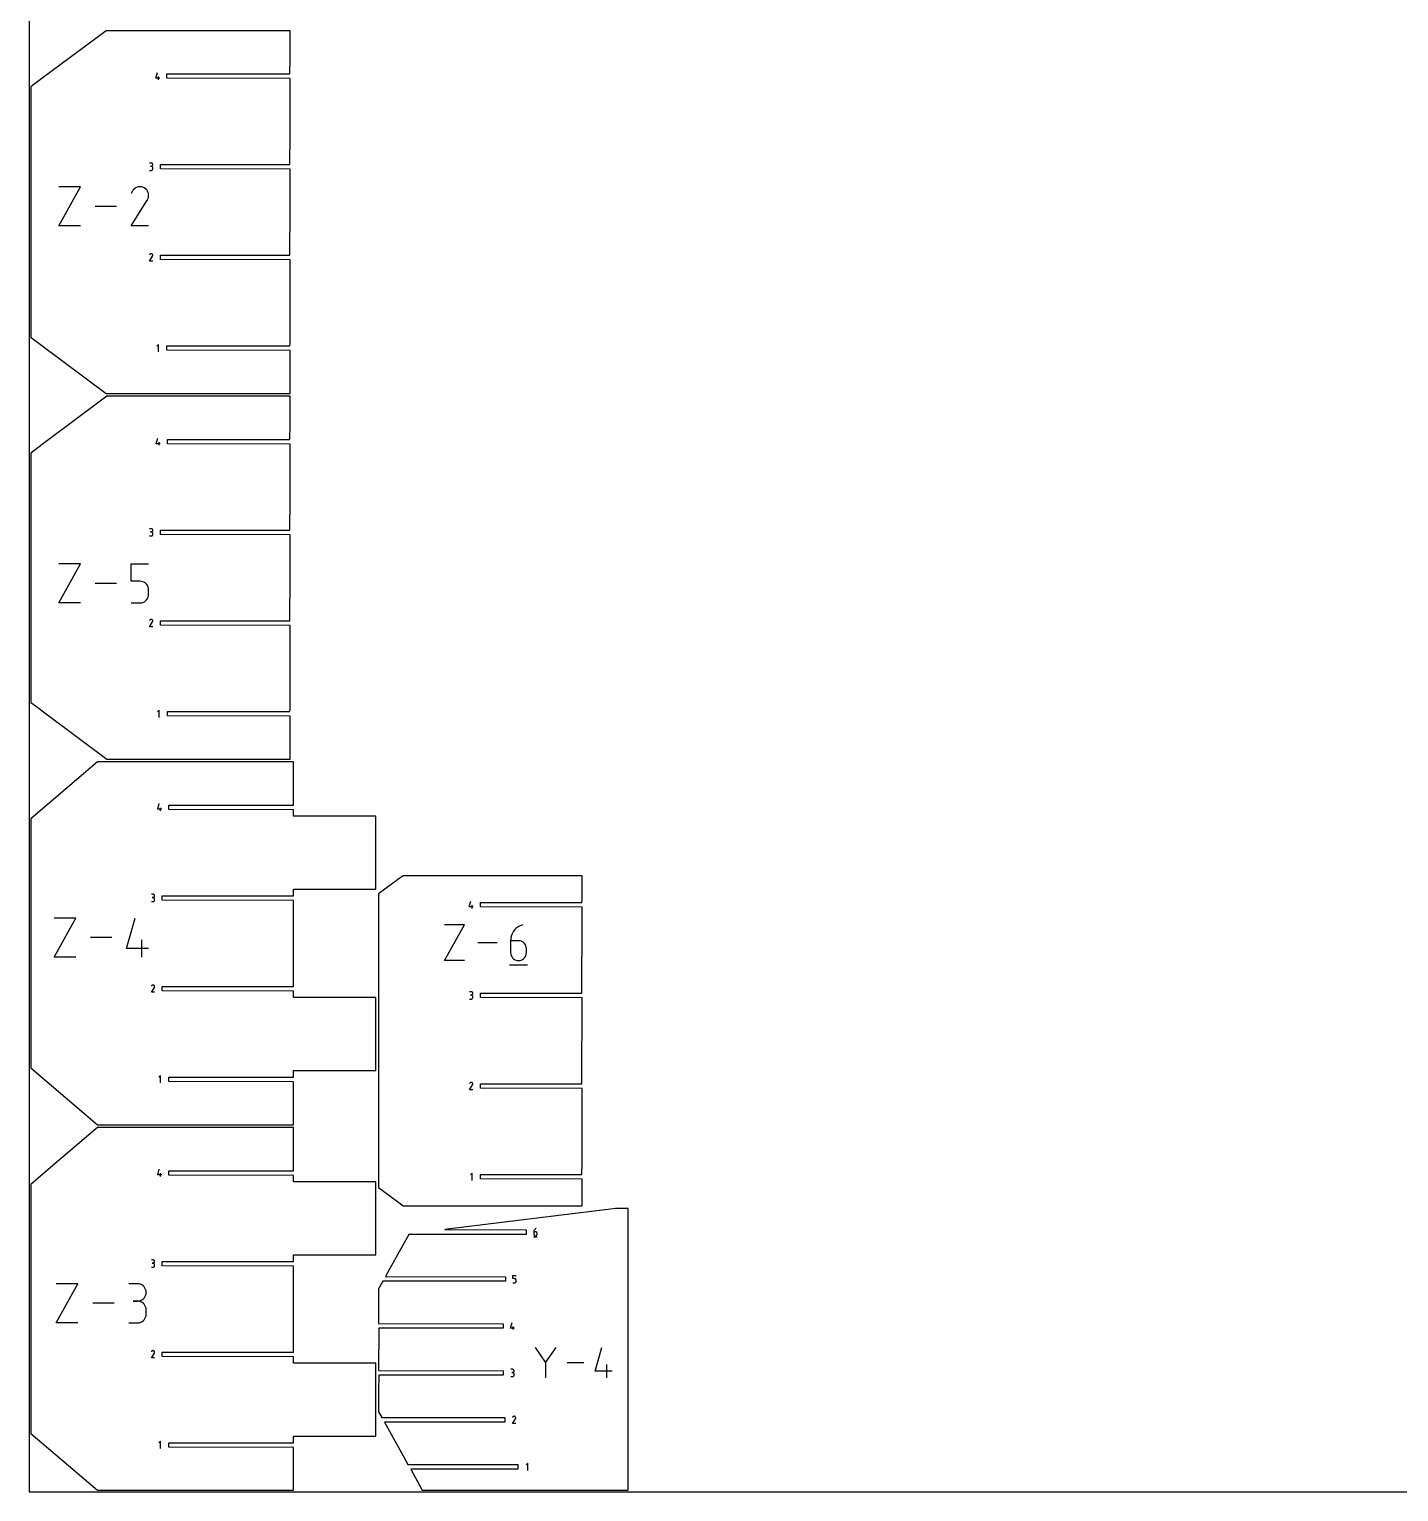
# Model space of a CAD drawing. Extents: x 0 to 3000, y 0 to 3000.
# Drawn here: x 0 to 1500, y 0 to 1601 of the extents above; entities that cross this region are included whole.
import ezdxf

# ---------------------------------------------------------------- set-up
doc = ezdxf.new("R2010")
doc.units = 0

msp = doc.modelspace()

# ---------------------------------------------------------------- linework, layer by layer
at = {"layer": 'annotation', "color": 1}
for p, q in [((138.559594, 1547.992587), (140.333581, 1554.214084)), ((143.001586, 1547.992587), (138.559594, 1547.992587)), ((141.670092, 1546.214084), (141.670092, 1549.767076)), ((133.605365, 1454.907927), (131.82887, 1454.907927)), ((131.82887, 1446.917459), (133.605365, 1446.917459)), ((133.605365, 1451.354935), (132.715863, 1451.354935)), ((132.715863, 1451.354935), (133.605365, 1451.354935)), ((133.924872, 1454.879248), (133.605365, 1454.907927)), ((133.605365, 1451.354935), (133.924872, 1451.383621)), ((133.924872, 1451.326257), (133.605365, 1451.354935)), ((133.605365, 1451.354935), (133.605365, 1451.354935)), ((133.605365, 1446.917459), (133.924872, 1446.946121)), ((133.605365, 1446.917459), (133.605365, 1446.917459)), ((134.225517, 1454.796602), (133.924872, 1454.879248)), ((133.924872, 1451.383621), (134.225517, 1451.466315)), ((134.225517, 1451.24361), (133.924872, 1451.326257)), ((133.924872, 1446.946121), (134.225517, 1447.028726)), ((134.5023, 1454.66507), (134.225517, 1454.796602)), ((134.225517, 1451.466315), (134.5023, 1451.597978)), ((134.5023, 1451.112079), (134.225517, 1451.24361)), ((134.225517, 1447.028726), (134.5023, 1447.160204)), ((134.75022, 1454.489736), (134.5023, 1454.66507)), ((134.5023, 1451.597978), (134.75022, 1451.773566)), ((134.75022, 1450.936745), (134.5023, 1451.112079)), ((134.5023, 1447.160204), (134.75022, 1447.335484)), ((134.964276, 1454.275683), (134.75022, 1454.489736)), ((134.75022, 1451.773566), (134.964276, 1451.988039)), ((134.964276, 1450.722692), (134.75022, 1450.936745)), ((134.75022, 1447.335484), (134.964276, 1447.549496)), ((135.139469, 1454.027994), (134.964276, 1454.275683)), ((134.964276, 1451.988039), (135.139469, 1452.236355)), ((135.139469, 1450.475003), (134.964276, 1450.722692)), ((134.964276, 1447.549496), (135.139469, 1447.797169)), ((135.270798, 1453.751752), (135.139469, 1454.027994)), ((135.139469, 1452.236355), (135.270798, 1452.513471)), ((135.270798, 1450.19876), (135.139469, 1450.475003)), ((135.139469, 1447.797169), (135.270798, 1448.073432)), ((135.353262, 1453.452039), (135.270798, 1453.751752)), ((135.270798, 1452.513471), (135.353262, 1452.814346)), ((135.353262, 1449.899048), (135.270798, 1450.19876)), ((135.270798, 1448.073432), (135.353262, 1448.373214)), ((135.381861, 1453.133939), (135.353262, 1453.452039)), ((135.353262, 1452.814346), (135.381861, 1453.133939)), ((135.381861, 1449.580948), (135.353262, 1449.899048)), ((135.353262, 1448.373214), (135.381861, 1448.691446)), ((135.381861, 1453.133939), (135.381861, 1453.133939)), ((135.381861, 1448.691446), (135.381861, 1449.580948)), ((135.381861, 1449.580948), (135.381861, 1449.580948)), ((32.277834, 1386.025175), (56.098315, 1428.925715)), ((56.098315, 1428.925715), (32.277834, 1428.925715)), ((114.004947, 1425.563135), (113.012163, 1424.155352)), ((115.196066, 1426.738307), (114.004947, 1425.563135)), ((116.549293, 1427.671458), (115.196066, 1426.738307)), ((118.028403, 1428.353175), (116.549293, 1427.671458)), ((119.597169, 1428.774049), (118.028403, 1428.353175)), ((121.219366, 1428.924669), (119.597169, 1428.774049)), ((122.858768, 1428.795624), (121.219366, 1428.924669)), ((124.47915, 1428.377503), (122.858768, 1428.795624)), ((126.044285, 1427.660896), (124.47915, 1428.377503)), ((127.44413, 1426.666871), (126.044285, 1427.660896)), ((126.044285, 1427.660896), (126.044285, 1427.660896)), ((128.614553, 1425.474047), (127.44413, 1426.666871)), ((129.545145, 1424.118982), (128.614553, 1425.474047)), ((111.73424, 1386.024826), (129.33998, 1414.367808)), ((113.012163, 1424.155352), (111.761144, 1421.755547)), ((129.33998, 1414.367808), (129.361027, 1414.393852)), ((129.33998, 1414.367808), (129.33998, 1414.367808)), ((129.361027, 1414.393852), (129.38121, 1414.420117)), ((129.38121, 1414.420117), (129.400663, 1414.446825)), ((129.400663, 1414.446825), (129.419518, 1414.474198)), ((129.419518, 1414.474198), (129.437907, 1414.502456)), ((129.437907, 1414.502456), (129.455965, 1414.531821)), ((129.455965, 1414.531821), (129.473823, 1414.562515)), ((129.473823, 1414.562515), (129.491615, 1414.594758)), ((129.491615, 1414.594758), (129.509473, 1414.628774)), ((129.509473, 1414.628774), (130.23641, 1416.189568)), ((129.509473, 1414.628774), (129.509473, 1414.628774)), ((130.225501, 1422.638234), (129.545145, 1424.118982)), ((130.645213, 1421.06836), (130.225501, 1422.638234)), ((130.23641, 1416.189568), (130.661074, 1417.80747)), ((130.793873, 1419.44592), (130.645213, 1421.06836)), ((130.661074, 1417.80747), (130.793873, 1419.44592)), ((95.647334, 1407.475445), (72.190053, 1407.475445)), ((56.098315, 1386.025175), (32.277834, 1386.025175)), ((130.787396, 1386.024826), (111.73424, 1386.024826)), ((131.82887, 1347.620267), (135.11195, 1352.905605)), ((135.381861, 1347.620267), (131.82887, 1347.620267)), ((132.067174, 1354.730765), (131.833887, 1354.283254)), ((132.252306, 1354.993285), (132.067174, 1354.730765)), ((132.474424, 1355.212429), (132.252306, 1354.993285)), ((132.726771, 1355.38644), (132.474424, 1355.212429)), ((133.002592, 1355.513566), (132.726771, 1355.38644)), ((133.295132, 1355.592049), (133.002592, 1355.513566)), ((133.597636, 1355.620137), (133.295132, 1355.592049)), ((133.903348, 1355.596073), (133.597636, 1355.620137)), ((134.205513, 1355.518102), (133.903348, 1355.596073)), ((134.497376, 1355.384471), (134.205513, 1355.518102)), ((134.758416, 1355.199107), (134.497376, 1355.384471)), ((134.497376, 1355.384471), (134.497376, 1355.384471)), ((134.976674, 1354.976672), (134.758416, 1355.199107)), ((135.150209, 1354.723982), (134.976674, 1354.976672)), ((135.11195, 1352.905605), (135.115875, 1352.910461)), ((135.11195, 1352.905605), (135.11195, 1352.905605)), ((135.115875, 1352.910461), (135.119639, 1352.915359)), ((135.119639, 1352.915359), (135.123266, 1352.92034)), ((135.123266, 1352.92034), (135.126782, 1352.925444)), ((135.126782, 1352.925444), (135.130211, 1352.930713)), ((135.130211, 1352.930713), (135.133579, 1352.936189)), ((135.133579, 1352.936189), (135.136909, 1352.941913)), ((135.136909, 1352.941913), (135.140227, 1352.947926)), ((135.140227, 1352.947926), (135.143557, 1352.954269)), ((135.143557, 1352.954269), (135.279115, 1353.245323)), ((135.143557, 1352.954269), (135.143557, 1352.954269)), ((135.27708, 1354.447856), (135.150209, 1354.723982)), ((135.355347, 1354.155109), (135.27708, 1354.447856)), ((135.279115, 1353.245323), (135.358305, 1353.547025)), ((135.383069, 1353.85256), (135.355347, 1354.155109)), ((135.358305, 1353.547025), (135.383069, 1353.85256)), ((141.670092, 1256.323455), (139.89159, 1254.544451)), ((141.670092, 1248.323455), (141.670092, 1256.323455)), ((139.078768, 1147.630081), (140.852755, 1153.851578)), ((143.52076, 1147.630081), (139.078768, 1147.630081)), ((142.189266, 1145.851578), (142.189266, 1149.40457)), ((133.605384, 1054.545421), (131.828888, 1054.545421)), ((131.828888, 1046.554953), (133.605384, 1046.554953)), ((133.605384, 1050.99243), (132.715882, 1050.99243)), ((132.715882, 1050.99243), (133.605384, 1050.99243)), ((133.924891, 1054.516742), (133.605384, 1054.545421)), ((133.605384, 1050.99243), (133.924891, 1051.021115)), ((133.924891, 1050.963751), (133.605384, 1050.99243)), ((133.605384, 1050.99243), (133.605384, 1050.99243)), ((133.605384, 1046.554953), (133.924891, 1046.583615)), ((133.605384, 1046.554953), (133.605384, 1046.554953)), ((134.225536, 1054.434096), (133.924891, 1054.516742)), ((133.924891, 1051.021115), (134.225536, 1051.10381)), ((134.225536, 1050.881105), (133.924891, 1050.963751)), ((133.924891, 1046.583615), (134.225536, 1046.66622)), ((134.502318, 1054.302564), (134.225536, 1054.434096)), ((134.225536, 1051.10381), (134.502318, 1051.235472)), ((134.502318, 1050.749573), (134.225536, 1050.881105)), ((134.225536, 1046.66622), (134.502318, 1046.797698)), ((134.750238, 1054.12723), (134.502318, 1054.302564)), ((134.502318, 1051.235472), (134.750238, 1051.411061)), ((134.750238, 1050.574239), (134.502318, 1050.749573)), ((134.502318, 1046.797698), (134.750238, 1046.972978)), ((134.964295, 1053.913177), (134.750238, 1054.12723)), ((134.750238, 1051.411061), (134.964295, 1051.625533)), ((134.964295, 1050.360186), (134.750238, 1050.574239)), ((134.750238, 1046.972978), (134.964295, 1047.18699)), ((135.139487, 1053.665488), (134.964295, 1053.913177)), ((134.964295, 1051.625533), (135.139487, 1051.873849)), ((135.139487, 1050.112497), (134.964295, 1050.360186)), ((134.964295, 1047.18699), (135.139487, 1047.434663)), ((135.270816, 1053.389246), (135.139487, 1053.665488)), ((135.139487, 1051.873849), (135.270816, 1052.150965)), ((135.270816, 1049.836254), (135.139487, 1050.112497)), ((135.139487, 1047.434663), (135.270816, 1047.710926)), ((135.35328, 1053.089533), (135.270816, 1053.389246)), ((135.270816, 1052.150965), (135.35328, 1052.451841)), ((135.35328, 1049.536542), (135.270816, 1049.836254)), ((135.270816, 1047.710926), (135.35328, 1048.010708)), ((135.38188, 1052.771434), (135.35328, 1053.089533)), ((135.35328, 1052.451841), (135.38188, 1052.771434)), ((135.38188, 1049.218442), (135.35328, 1049.536542)), ((135.35328, 1048.010708), (135.38188, 1048.32894)), ((135.38188, 1052.771434), (135.38188, 1052.771434)), ((135.38188, 1048.32894), (135.38188, 1049.218442)), ((135.38188, 1049.218442), (135.38188, 1049.218442)), ((32.281091, 973.249319), (56.101572, 1016.149859)), ((56.101572, 1016.149859), (32.281091, 1016.149859)), ((111.734258, 997.045586), (111.734258, 1016.149859)), ((111.734258, 1016.149859), (130.787414, 1016.149859)), ((95.650591, 994.699589), (72.19331, 994.699589)), ((121.260836, 997.045586), (111.734258, 997.045586)), ((122.97138, 996.892682), (121.260836, 997.045586)), ((124.582103, 996.451698), (122.97138, 996.892682)), ((126.065926, 995.749229), (124.582103, 996.451698)), ((127.395766, 994.811868), (126.065926, 995.749229)), ((128.544544, 993.666209), (127.395766, 994.811868)), ((129.485179, 992.338844), (128.544544, 993.666209)), ((128.543658, 976.642812), (129.484581, 977.973996)), ((129.484581, 977.973996), (130.190279, 979.459693)), ((130.190589, 990.856369), (129.485179, 992.338844)), ((130.190279, 979.459693), (130.633606, 981.072911)), ((130.633695, 989.245376), (130.190589, 990.856369)), ((130.633606, 981.072911), (130.787414, 982.786658)), ((130.787414, 987.53246), (130.633695, 989.245376)), ((130.787414, 982.786658), (130.787414, 987.53246)), ((130.787414, 987.53246), (130.787414, 987.53246)), ((56.101572, 973.249319), (32.281091, 973.249319)), ((111.734258, 973.249319), (121.260836, 973.249319)), ((121.260836, 973.249319), (122.970671, 973.403053)), ((121.260836, 973.249319), (121.260836, 973.249319)), ((122.970671, 973.403053), (124.581018, 973.846262)), ((124.581018, 973.846262), (126.06473, 974.551953)), ((126.06473, 974.551953), (127.394659, 975.493134)), ((127.394659, 975.493134), (128.543658, 976.642812)), ((131.828888, 947.257761), (135.111969, 952.543099)), ((135.38188, 947.257761), (131.828888, 947.257761)), ((132.067192, 954.368259), (131.833905, 953.920748)), ((132.252325, 954.630779), (132.067192, 954.368259)), ((132.474442, 954.849923), (132.252325, 954.630779)), ((132.726789, 955.023935), (132.474442, 954.849923)), ((133.00261, 955.15106), (132.726789, 955.023935)), ((133.29515, 955.229544), (133.00261, 955.15106)), ((133.597654, 955.257631), (133.29515, 955.229544)), ((133.903366, 955.233567), (133.597654, 955.257631)), ((134.205531, 955.155596), (133.903366, 955.233567)), ((134.497394, 955.021965), (134.205531, 955.155596)), ((134.758435, 954.836601), (134.497394, 955.021965)), ((134.497394, 955.021965), (134.497394, 955.021965)), ((134.976692, 954.614166), (134.758435, 954.836601)), ((135.150227, 954.361477), (134.976692, 954.614166)), ((135.111969, 952.543099), (135.115893, 952.547955)), ((135.111969, 952.543099), (135.111969, 952.543099)), ((135.115893, 952.547955), (135.119657, 952.552853)), ((135.119657, 952.552853), (135.123285, 952.557834)), ((135.123285, 952.557834), (135.126801, 952.562938)), ((135.126801, 952.562938), (135.13023, 952.568208)), ((135.13023, 952.568208), (135.133597, 952.573684)), ((135.133597, 952.573684), (135.136927, 952.579407)), ((135.136927, 952.579407), (135.140245, 952.58542)), ((135.140245, 952.58542), (135.143575, 952.591763)), ((135.143575, 952.591763), (135.279133, 952.882817)), ((135.143575, 952.591763), (135.143575, 952.591763)), ((135.277099, 954.08535), (135.150227, 954.361477)), ((135.355366, 953.792603), (135.277099, 954.08535)), ((135.279133, 952.882817), (135.358323, 953.18452)), ((135.383087, 953.490054), (135.355366, 953.792603)), ((135.358323, 953.18452), (135.383087, 953.490054)), ((142.189214, 855.96095), (140.410711, 854.181945)), ((142.189214, 847.96095), (142.189214, 855.96095)), ((140.707026, 747.267575), (142.481013, 753.489073)), ((145.149018, 747.267575), (140.707026, 747.267575)), ((143.817524, 745.489073), (143.817524, 749.042064)), ((135.552361, 654.182915), (133.775865, 654.182915)), ((133.775865, 646.192447), (135.552361, 646.192447)), ((135.552361, 650.629924), (134.662859, 650.629924)), ((134.662859, 650.629924), (135.552361, 650.629924)), ((135.871868, 654.154237), (135.552361, 654.182915)), ((135.552361, 650.629924), (135.871868, 650.658609)), ((135.871868, 650.601246), (135.552361, 650.629924)), ((135.552361, 650.629924), (135.552361, 650.629924)), ((135.552361, 646.192447), (135.871868, 646.221109)), ((135.552361, 646.192447), (135.552361, 646.192447)), ((136.172513, 654.07159), (135.871868, 654.154237)), ((135.871868, 650.658609), (136.172513, 650.741304)), ((136.172513, 650.518599), (135.871868, 650.601246)), ((135.871868, 646.221109), (136.172513, 646.303715)), ((136.449296, 653.940059), (136.172513, 654.07159)), ((136.172513, 650.741304), (136.449296, 650.872966)), ((136.449296, 650.387067), (136.172513, 650.518599)), ((136.172513, 646.303715), (136.449296, 646.435193)), ((136.697215, 653.764725), (136.449296, 653.940059)), ((136.449296, 650.872966), (136.697215, 651.048555)), ((136.697215, 650.211733), (136.449296, 650.387067)), ((136.449296, 646.435193), (136.697215, 646.610473)), ((136.911272, 653.550672), (136.697215, 653.764725)), ((136.697215, 651.048555), (136.911272, 651.263028)), ((136.911272, 649.99768), (136.697215, 650.211733)), ((136.697215, 646.610473), (136.911272, 646.824485)), ((137.086465, 653.302983), (136.911272, 653.550672)), ((136.911272, 651.263028), (137.086465, 651.511343)), ((137.086465, 649.749991), (136.911272, 649.99768)), ((136.911272, 646.824485), (137.086465, 647.072157)), ((137.217793, 653.02674), (137.086465, 653.302983)), ((137.086465, 651.511343), (137.217793, 651.78846)), ((137.217793, 649.473749), (137.086465, 649.749991)), ((137.086465, 647.072157), (137.217793, 647.34842)), ((137.300258, 652.727028), (137.217793, 653.02674)), ((137.217793, 651.78846), (137.300258, 652.089335)), ((137.300258, 649.174036), (137.217793, 649.473749)), ((137.217793, 647.34842), (137.300258, 647.648203)), ((137.328857, 652.408928), (137.300258, 652.727028)), ((137.300258, 652.089335), (137.328857, 652.408928)), ((137.328857, 648.855937), (137.300258, 649.174036)), ((137.300258, 647.648203), (137.328857, 647.966435)), ((137.328857, 652.408928), (137.328857, 652.408928)), ((137.328857, 647.966435), (137.328857, 648.855937)), ((137.328857, 648.855937), (137.328857, 648.855937)), ((481.889729, 640.611006), (483.663716, 646.832503)), ((486.33172, 640.611006), (481.889729, 640.611006)), ((485.000227, 638.832503), (485.000227, 642.385495)), ((27.190991, 585.300164), (51.011471, 628.200704)), ((51.011471, 628.200704), (27.190991, 628.200704)), ((106.644158, 594.837503), (116.157284, 628.200704)), ((454.93453, 581.680836), (476.611167, 620.720326)), ((476.611167, 620.720326), (454.93453, 620.720326)), ((528.894362, 610.909992), (527.989152, 608.509527)), ((530.121107, 613.144159), (528.894362, 610.909992)), ((531.645993, 615.180594), (530.121107, 613.144159)), ((533.445624, 616.987862), (531.645993, 615.180594)), ((535.496606, 618.534529), (533.445624, 616.987862)), ((537.775547, 619.789162), (535.496606, 618.534529)), ((540.25905, 620.720326), (537.775547, 619.789162)), ((540.25905, 620.720326), (540.25905, 620.720326)), ((90.560491, 606.750434), (67.103209, 606.750434)), ((130.464639, 594.837503), (106.644158, 594.837503)), ((123.324413, 585.300164), (123.324413, 604.35332)), ((512.600774, 601.200581), (491.254648, 601.200581)), ((527.428869, 605.974198), (527.23691, 603.335438)), ((527.23691, 603.335438), (527.23691, 590.359814)), ((535.906096, 603.335438), (527.23691, 603.335438)), ((527.989152, 608.509527), (527.428869, 605.974198)), ((537.465269, 603.196295), (535.906096, 603.335438)), ((538.932398, 602.795), (537.465269, 603.196295)), ((540.283079, 602.155753), (538.932398, 602.795)), ((541.492912, 601.302755), (540.283079, 602.155753)), ((542.537493, 600.260205), (541.492912, 601.302755)), ((543.392423, 599.052303), (542.537493, 600.260205)), ((544.033299, 597.703251), (543.392423, 599.052303)), ((544.435719, 596.237248), (544.033299, 597.703251)), ((544.575281, 594.678494), (544.435719, 596.237248)), ((544.575281, 590.359814), (544.575281, 594.678494)), ((544.575281, 594.678494), (544.575281, 594.678494)), ((51.011471, 585.300164), (27.190991, 585.300164)), ((476.611167, 581.680836), (454.93453, 581.680836)), ((526.15112, 576.800899), (545.670865, 576.800899)), ((527.23691, 590.359814), (527.23691, 590.359814)), ((527.23691, 590.359814), (527.376876, 588.800305)), ((527.376876, 588.800305), (527.780303, 587.332276)), ((527.780303, 587.332276), (528.422488, 585.980292)), ((528.422488, 585.980292), (529.278728, 584.768915)), ((529.278728, 584.768915), (530.324317, 583.722707)), ((530.324317, 583.722707), (531.534553, 582.866233)), ((531.534553, 582.866233), (532.88473, 582.224054)), ((532.88473, 582.224054), (534.350146, 581.820734)), ((534.350146, 581.820734), (535.906096, 581.680836)), ((535.906096, 581.680836), (537.465269, 581.820734)), ((535.906096, 581.680836), (535.906096, 581.680836)), ((537.465269, 581.820734), (538.932398, 582.224054)), ((538.932398, 582.224054), (540.283079, 582.866233)), ((540.283079, 582.866233), (541.492912, 583.722707)), ((541.492912, 583.722707), (542.537493, 584.768915)), ((542.537493, 584.768915), (543.392423, 585.980292)), ((543.392423, 585.980292), (544.033299, 587.332276)), ((544.033299, 587.332276), (544.435719, 588.800305)), ((544.435719, 588.800305), (544.575281, 590.359814)), ((133.775866, 546.895255), (137.058946, 552.180593)), ((137.328857, 546.895255), (133.775866, 546.895255)), ((134.01417, 554.005753), (133.780882, 553.558243)), ((134.199302, 554.268274), (134.01417, 554.005753)), ((134.421419, 554.487417), (134.199302, 554.268274)), ((134.673766, 554.661429), (134.421419, 554.487417)), ((134.949587, 554.788554), (134.673766, 554.661429)), ((135.242128, 554.867038), (134.949587, 554.788554)), ((135.544631, 554.895125), (135.242128, 554.867038)), ((135.850344, 554.871061), (135.544631, 554.895125)), ((136.152509, 554.793091), (135.850344, 554.871061)), ((136.444372, 554.659459), (136.152509, 554.793091)), ((136.705412, 554.474096), (136.444372, 554.659459)), ((136.444372, 554.659459), (136.444372, 554.659459)), ((136.92367, 554.251661), (136.705412, 554.474096)), ((137.097205, 553.998971), (136.92367, 554.251661)), ((137.058946, 552.180593), (137.062871, 552.18545)), ((137.058946, 552.180593), (137.058946, 552.180593)), ((137.062871, 552.18545), (137.066634, 552.190348)), ((137.066634, 552.190348), (137.070262, 552.195328)), ((137.070262, 552.195328), (137.073778, 552.200433)), ((137.073778, 552.200433), (137.077207, 552.205702)), ((137.077207, 552.205702), (137.080574, 552.211178)), ((137.080574, 552.211178), (137.083905, 552.216902)), ((137.083905, 552.216902), (137.087222, 552.222914)), ((137.087222, 552.222914), (137.090553, 552.229258)), ((137.090553, 552.229258), (137.22611, 552.520311)), ((137.090553, 552.229258), (137.090553, 552.229258)), ((137.224076, 553.722844), (137.097205, 553.998971)), ((137.302343, 553.430098), (137.224076, 553.722844)), ((137.22611, 552.520311), (137.305301, 552.822014)), ((137.330065, 553.127549), (137.302343, 553.430098)), ((137.305301, 552.822014), (137.330065, 553.127549)), ((484.110724, 547.526346), (482.334229, 547.526346)), ((484.430231, 547.497667), (484.110724, 547.526346)), ((484.730876, 547.415021), (484.430231, 547.497667)), ((485.007659, 547.283489), (484.730876, 547.415021)), ((485.255579, 547.108155), (485.007659, 547.283489)), ((485.469635, 546.894102), (485.255579, 547.108155)), ((485.255579, 544.391985), (485.469635, 544.606458)), ((485.644828, 546.646413), (485.469635, 546.894102)), ((485.469635, 544.606458), (485.644828, 544.854774)), ((485.776157, 546.370171), (485.644828, 546.646413)), ((485.644828, 544.854774), (485.776157, 545.13189)), ((485.858621, 546.070458), (485.776157, 546.370171)), ((485.776157, 545.13189), (485.858621, 545.432765)), ((485.88722, 545.752358), (485.858621, 546.070458)), ((485.858621, 545.432765), (485.88722, 545.752358)), ((485.88722, 545.752358), (485.88722, 545.752358)), ((482.334229, 539.535878), (484.110724, 539.535878)), ((484.110724, 543.973354), (483.221222, 543.973354)), ((483.221222, 543.973354), (484.110724, 543.973354)), ((484.110724, 543.973354), (484.430231, 544.00204)), ((484.430231, 543.944676), (484.110724, 543.973354)), ((484.110724, 543.973354), (484.110724, 543.973354)), ((484.110724, 539.535878), (484.430231, 539.56454)), ((484.110724, 539.535878), (484.110724, 539.535878)), ((484.430231, 544.00204), (484.730876, 544.084734)), ((484.730876, 543.862029), (484.430231, 543.944676)), ((484.430231, 539.56454), (484.730876, 539.647145)), ((484.730876, 544.084734), (485.007659, 544.216397)), ((485.007659, 543.730498), (484.730876, 543.862029)), ((484.730876, 539.647145), (485.007659, 539.778623)), ((485.007659, 544.216397), (485.255579, 544.391985)), ((485.255579, 543.555164), (485.007659, 543.730498)), ((485.007659, 539.778623), (485.255579, 539.953903)), ((485.469635, 543.341111), (485.255579, 543.555164)), ((485.255579, 539.953903), (485.469635, 540.167915)), ((485.644828, 543.093422), (485.469635, 543.341111)), ((485.469635, 540.167915), (485.644828, 540.415588)), ((485.776157, 542.817179), (485.644828, 543.093422)), ((485.644828, 540.415588), (485.776157, 540.691851)), ((485.858621, 542.517467), (485.776157, 542.817179)), ((485.776157, 540.691851), (485.858621, 540.991633)), ((485.88722, 542.199367), (485.858621, 542.517467)), ((485.858621, 540.991633), (485.88722, 541.309865)), ((485.88722, 541.309865), (485.88722, 542.199367)), ((485.88722, 542.199367), (485.88722, 542.199367)), ((143.817569, 455.598444), (142.039067, 453.81944)), ((143.817569, 447.598444), (143.817569, 455.598444)), ((482.334229, 440.238686), (485.617309, 445.524024)), ((485.88722, 440.238686), (482.334229, 440.238686)), ((482.572533, 447.349184), (482.339246, 446.901673)), ((482.757665, 447.611704), (482.572533, 447.349184)), ((482.979783, 447.830848), (482.757665, 447.611704)), ((483.23213, 448.004859), (482.979783, 447.830848)), ((483.507951, 448.131985), (483.23213, 448.004859)), ((483.800491, 448.210468), (483.507951, 448.131985)), ((484.102995, 448.238556), (483.800491, 448.210468)), ((484.408707, 448.214492), (484.102995, 448.238556)), ((484.710872, 448.136521), (484.408707, 448.214492)), ((485.002735, 448.00289), (484.710872, 448.136521)), ((485.263775, 447.817526), (485.002735, 448.00289)), ((485.002735, 448.00289), (485.002735, 448.00289)), ((485.482033, 447.595091), (485.263775, 447.817526)), ((485.655568, 447.342401), (485.482033, 447.595091)), ((485.617309, 445.524024), (485.621234, 445.52888)), ((485.617309, 445.524024), (485.617309, 445.524024)), ((485.621234, 445.52888), (485.624998, 445.533778)), ((485.624998, 445.533778), (485.628625, 445.538759)), ((485.628625, 445.538759), (485.632141, 445.543863)), ((485.632141, 445.543863), (485.63557, 445.549132)), ((485.63557, 445.549132), (485.638938, 445.554608)), ((485.638938, 445.554608), (485.642268, 445.560332)), ((485.642268, 445.560332), (485.645586, 445.566345)), ((485.645586, 445.566345), (485.648916, 445.572688)), ((485.648916, 445.572688), (485.784473, 445.863742)), ((485.648916, 445.572688), (485.648916, 445.572688)), ((485.782439, 447.066275), (485.655568, 447.342401)), ((485.860706, 446.773528), (485.782439, 447.066275)), ((485.784473, 445.863742), (485.863664, 446.165444)), ((485.888428, 446.470979), (485.860706, 446.773528)), ((485.863664, 446.165444), (485.888428, 446.470979)), ((140.707026, 346.90507), (142.481013, 353.126567)), ((145.149018, 346.90507), (140.707026, 346.90507)), ((143.817524, 345.126567), (143.817524, 348.679559)), ((485.000226, 348.941874), (483.221724, 347.16287)), ((485.000226, 340.941874), (485.000226, 348.941874)), ((555.348101, 288.291495), (554.839179, 288.100681)), ((555.348101, 288.291495), (555.348101, 288.291495)), ((552.457093, 279.291495), (556.457093, 279.291495)), ((552.718931, 285.269708), (552.679594, 284.728972)), ((552.679594, 284.728972), (552.679594, 282.069998)), ((554.45609, 284.728972), (552.679594, 284.728972)), ((552.679594, 282.069998), (552.679594, 282.069998)), ((552.679594, 282.069998), (552.708276, 281.750422)), ((552.708276, 281.750422), (552.790947, 281.449593)), ((552.833744, 285.78925), (552.718931, 285.269708)), ((552.790947, 281.449593), (552.922544, 281.172543)), ((553.019241, 286.281155), (552.833744, 285.78925)), ((552.922544, 281.172543), (553.098005, 280.924307)), ((553.270626, 286.738982), (553.019241, 286.281155)), ((553.098005, 280.924307), (553.312268, 280.709917)), ((553.583107, 287.15629), (553.270626, 286.738982)), ((553.312268, 280.709917), (553.56027, 280.534408)), ((553.56027, 280.534408), (553.83695, 280.402812)), ((553.951888, 287.526636), (553.583107, 287.15629)), ((553.83695, 280.402812), (554.137244, 280.320164)), ((554.372177, 287.84358), (553.951888, 287.526636)), ((554.137244, 280.320164), (554.45609, 280.291495)), ((554.839179, 288.100681), (554.372177, 287.84358)), ((554.775597, 284.700459), (554.45609, 284.728972)), ((554.45609, 280.291495), (554.775597, 280.320164)), ((554.45609, 280.291495), (554.45609, 280.291495)), ((555.076242, 284.618225), (554.775597, 284.700459)), ((554.775597, 280.320164), (555.076242, 280.402812)), ((555.353025, 284.48723), (555.076242, 284.618225)), ((555.076242, 280.402812), (555.353025, 280.534408)), ((555.600944, 284.312433), (555.353025, 284.48723)), ((555.353025, 280.534408), (555.600944, 280.709917)), ((555.815001, 284.098793), (555.600944, 284.312433)), ((555.600944, 280.709917), (555.815001, 280.924307)), ((555.990194, 283.851269), (555.815001, 284.098793)), ((555.815001, 280.924307), (555.990194, 281.172543)), ((556.121522, 283.57482), (555.990194, 283.851269)), ((555.990194, 281.172543), (556.121522, 281.449593)), ((556.203986, 283.274406), (556.121522, 283.57482)), ((556.121522, 281.449593), (556.203986, 281.750422)), ((556.232586, 282.954985), (556.203986, 283.274406)), ((556.203986, 281.750422), (556.232586, 282.069998)), ((556.232586, 282.069998), (556.232586, 282.954985)), ((556.232586, 282.954985), (556.232586, 282.954985)), ((135.552361, 253.82041), (133.775866, 253.82041)), ((133.775866, 245.829942), (135.552361, 245.829942)), ((135.552361, 250.267418), (134.662859, 250.267418)), ((134.662859, 250.267418), (135.552361, 250.267418)), ((135.871868, 253.791731), (135.552361, 253.82041)), ((135.552361, 250.267418), (135.871868, 250.296104)), ((135.871868, 250.23874), (135.552361, 250.267418)), ((135.552361, 250.267418), (135.552361, 250.267418)), ((135.552361, 245.829942), (135.871868, 245.858604)), ((135.552361, 245.829942), (135.552361, 245.829942)), ((136.172513, 253.709085), (135.871868, 253.791731)), ((135.871868, 250.296104), (136.172513, 250.378798)), ((136.172513, 250.156093), (135.871868, 250.23874)), ((135.871868, 245.858604), (136.172513, 245.941209)), ((136.449296, 253.577553), (136.172513, 253.709085)), ((136.172513, 250.378798), (136.449296, 250.510461)), ((136.449296, 250.024562), (136.172513, 250.156093)), ((136.172513, 245.941209), (136.449296, 246.072687)), ((136.697215, 253.402219), (136.449296, 253.577553)), ((136.449296, 250.510461), (136.697215, 250.686049)), ((136.697215, 249.849228), (136.449296, 250.024562)), ((136.449296, 246.072687), (136.697215, 246.247967)), ((136.911272, 253.188166), (136.697215, 253.402219)), ((136.697215, 250.686049), (136.911272, 250.900522)), ((136.911272, 249.635175), (136.697215, 249.849228)), ((136.697215, 246.247967), (136.911272, 246.461979)), ((137.086465, 252.940477), (136.911272, 253.188166)), ((136.911272, 250.900522), (137.086465, 251.148838)), ((137.086465, 249.387486), (136.911272, 249.635175)), ((136.911272, 246.461979), (137.086465, 246.709652)), ((137.217793, 252.664235), (137.086465, 252.940477)), ((137.086465, 251.148838), (137.217793, 251.425954)), ((137.217793, 249.111243), (137.086465, 249.387486)), ((137.086465, 246.709652), (137.217793, 246.985915)), ((137.300258, 252.364522), (137.217793, 252.664235)), ((137.217793, 251.425954), (137.300258, 251.726829)), ((137.300258, 248.811531), (137.217793, 249.111243)), ((137.217793, 246.985915), (137.300258, 247.285697)), ((137.328857, 252.046422), (137.300258, 252.364522)), ((137.300258, 251.726829), (137.328857, 252.046422)), ((137.328857, 248.493431), (137.300258, 248.811531)), ((137.300258, 247.285697), (137.328857, 247.603929)), ((137.328857, 252.046422), (137.328857, 252.046422)), ((137.328857, 247.603929), (137.328857, 248.493431)), ((137.328857, 248.493431), (137.328857, 248.493431)), ((29.574653, 184.937658), (53.395134, 227.838198)), ((53.395134, 227.838198), (29.574653, 227.838198)), ((118.554398, 227.788427), (109.02782, 227.788427)), ((120.267776, 227.634637), (118.554398, 227.788427)), ((121.880005, 227.191439), (120.267776, 227.634637)), ((123.36427, 226.486091), (121.880005, 227.191439)), ((124.693757, 225.545852), (123.36427, 226.486091)), ((125.841649, 224.397978), (124.693757, 225.545852)), ((126.781132, 223.069728), (125.841649, 224.397978)), ((529.772611, 233.328246), (529.772611, 236.890769)), ((529.772611, 236.890769), (533.325602, 236.890769)), ((531.549106, 233.328246), (529.772611, 233.328246)), ((529.772611, 228.890769), (531.549106, 228.890769)), ((531.868085, 233.299732), (531.549106, 233.328246)), ((531.549106, 228.890769), (531.867953, 228.919437)), ((531.549106, 228.890769), (531.549106, 228.890769)), ((531.867953, 228.919437), (532.168247, 229.002086)), ((532.168449, 233.217499), (531.868085, 233.299732)), ((532.168247, 229.002086), (532.444926, 229.133681)), ((532.445149, 233.086504), (532.168449, 233.217499)), ((532.444926, 229.133681), (532.692928, 229.309191)), ((532.693135, 232.911707), (532.445149, 233.086504)), ((532.692928, 229.309191), (532.907191, 229.52358)), ((532.907356, 232.698067), (532.693135, 232.911707)), ((532.907191, 229.52358), (533.082652, 229.771817)), ((533.082764, 232.450543), (532.907356, 232.698067)), ((533.082652, 229.771817), (533.214249, 230.048866)), ((533.214307, 232.174094), (533.082764, 232.450543)), ((533.214249, 230.048866), (533.29692, 230.349696)), ((533.296937, 231.873679), (533.214307, 232.174094)), ((533.29692, 230.349696), (533.325602, 230.669271)), ((533.325602, 231.554258), (533.296937, 231.873679)), ((533.325602, 230.669271), (533.325602, 231.554258)), ((533.325602, 231.554258), (533.325602, 231.554258)), ((118.554398, 208.735271), (113.784383, 208.735271)), ((113.784383, 208.735271), (118.554398, 208.735271)), ((118.554398, 208.735271), (120.267776, 208.889097)), ((120.267776, 208.581481), (118.554398, 208.735271)), ((118.554398, 208.735271), (118.554398, 208.735271)), ((120.267776, 208.889097), (121.880005, 209.332553)), ((121.880005, 208.138283), (120.267776, 208.581481)), ((121.880005, 209.332553), (123.36427, 210.038602)), ((123.36427, 210.038602), (124.693757, 210.980207)), ((124.693757, 210.980207), (125.841649, 212.130332)), ((125.841649, 212.130332), (126.781132, 213.461941)), ((127.485391, 221.58836), (126.781132, 223.069728)), ((126.781132, 213.461941), (127.485391, 214.947996)), ((127.927611, 219.981131), (127.485391, 221.58836)), ((127.485391, 214.947996), (127.927611, 216.561461)), ((128.080976, 218.2753), (127.927611, 219.981131)), ((127.927611, 216.561461), (128.080976, 218.2753)), ((128.080976, 218.2753), (128.080976, 218.2753)), ((92.944153, 206.387928), (69.486872, 206.387928)), ((123.36427, 207.432935), (121.880005, 208.138283)), ((124.693757, 206.492696), (123.36427, 207.432935)), ((125.841649, 205.344822), (124.693757, 206.492696)), ((126.781132, 204.016572), (125.841649, 205.344822)), ((127.485391, 202.535204), (126.781132, 204.016572)), ((127.927611, 200.927975), (127.485391, 202.535204)), ((127.485391, 191.137985), (127.927611, 192.74559)), ((128.080976, 199.222144), (127.927611, 200.927975)), ((127.927611, 192.74559), (128.080976, 194.452129)), ((128.080976, 194.452129), (128.080976, 199.222144)), ((128.080976, 199.222144), (128.080976, 199.222144)), ((53.395134, 184.937658), (29.574653, 184.937658)), ((109.02782, 184.939003), (118.554398, 184.939003)), ((118.554398, 184.939003), (120.267776, 185.092705)), ((118.554398, 184.939003), (118.554398, 184.939003)), ((120.267776, 185.092705), (121.880005, 185.535681)), ((121.880005, 185.535681), (123.36427, 186.240741)), ((123.36427, 186.240741), (124.693757, 187.180693)), ((124.693757, 187.180693), (125.841649, 188.328345)), ((125.841649, 188.328345), (126.781132, 189.656506)), ((126.781132, 189.656506), (127.485391, 191.137985)), ((527.062414, 179.268545), (528.836401, 185.490043)), ((531.504406, 179.268545), (527.062414, 179.268545)), ((530.172912, 177.490043), (530.172912, 181.043034)), ((133.775865, 146.53275), (137.058946, 151.818088)), ((137.328857, 146.53275), (133.775865, 146.53275)), ((134.01417, 153.643248), (133.780882, 153.195737)), ((134.199302, 153.905768), (134.01417, 153.643248)), ((134.421419, 154.124912), (134.199302, 153.905768)), ((134.673766, 154.298923), (134.421419, 154.124912)), ((134.949587, 154.426049), (134.673766, 154.298923)), ((135.242128, 154.504532), (134.949587, 154.426049)), ((135.544631, 154.53262), (135.242128, 154.504532)), ((135.850343, 154.508556), (135.544631, 154.53262)), ((136.152509, 154.430585), (135.850343, 154.508556)), ((136.444372, 154.296954), (136.152509, 154.430585)), ((136.705412, 154.11159), (136.444372, 154.296954)), ((136.444372, 154.296954), (136.444372, 154.296954)), ((136.92367, 153.889155), (136.705412, 154.11159)), ((137.097205, 153.636465), (136.92367, 153.889155)), ((137.058946, 151.818088), (137.062871, 151.822944)), ((137.058946, 151.818088), (137.058946, 151.818088)), ((137.062871, 151.822944), (137.066634, 151.827842)), ((137.066634, 151.827842), (137.070262, 151.832823)), ((137.070262, 151.832823), (137.073778, 151.837927)), ((137.073778, 151.837927), (137.077207, 151.843196)), ((137.077207, 151.843196), (137.080574, 151.848672)), ((137.080574, 151.848672), (137.083905, 151.854396)), ((137.083905, 151.854396), (137.087222, 151.860409)), ((137.087222, 151.860409), (137.090553, 151.866752)), ((137.090553, 151.866752), (137.22611, 152.157806)), ((137.090553, 151.866752), (137.090553, 151.866752)), ((137.224076, 153.360339), (137.097205, 153.636465)), ((137.302343, 153.067592), (137.224076, 153.360339)), ((137.22611, 152.157806), (137.305301, 152.459508)), ((137.330065, 152.765043), (137.302343, 153.067592)), ((137.305301, 152.459508), (137.330065, 152.765043)), ((565.542515, 141.91983), (554.431188, 157.988325)), ((576.651752, 157.988325), (565.542515, 141.91983)), ((619.849934, 132.081741), (627.236595, 157.98728)), ((529.28341, 134.080035), (527.506914, 134.080035)), ((529.28341, 130.527044), (528.393908, 130.527044)), ((528.393908, 130.527044), (529.28341, 130.527044)), ((529.602917, 134.051356), (529.28341, 134.080035)), ((529.28341, 130.527044), (529.602917, 130.555729)), ((529.602917, 130.498365), (529.28341, 130.527044)), ((529.28341, 130.527044), (529.28341, 130.527044)), ((529.903562, 133.96871), (529.602917, 134.051356)), ((529.602917, 130.555729), (529.903562, 130.638424)), ((529.903562, 130.415719), (529.602917, 130.498365)), ((530.180344, 133.837178), (529.903562, 133.96871)), ((529.903562, 130.638424), (530.180344, 130.770086)), ((530.180344, 130.284187), (529.903562, 130.415719)), ((530.428264, 133.661844), (530.180344, 133.837178)), ((530.180344, 130.770086), (530.428264, 130.945675)), ((530.428264, 130.108853), (530.180344, 130.284187)), ((530.64232, 133.447791), (530.428264, 133.661844)), ((530.428264, 130.945675), (530.64232, 131.160147)), ((530.64232, 129.8948), (530.428264, 130.108853)), ((530.817513, 133.200102), (530.64232, 133.447791)), ((530.64232, 131.160147), (530.817513, 131.408463)), ((530.817513, 129.647111), (530.64232, 129.8948)), ((530.948842, 132.92386), (530.817513, 133.200102)), ((530.817513, 131.408463), (530.948842, 131.685579)), ((530.948842, 129.370868), (530.817513, 129.647111)), ((531.031306, 132.624147), (530.948842, 132.92386)), ((530.948842, 131.685579), (531.031306, 131.986455)), ((531.031306, 129.071156), (530.948842, 129.370868)), ((531.059905, 132.306048), (531.031306, 132.624147)), ((531.031306, 131.986455), (531.059905, 132.306048)), ((531.059905, 128.753056), (531.031306, 129.071156)), ((531.059905, 132.306048), (531.059905, 132.306048)), ((531.059905, 127.863554), (531.059905, 128.753056)), ((531.059905, 128.753056), (531.059905, 128.753056)), ((565.542515, 143.212913), (565.542515, 124.675234)), ((607.361442, 141.331779), (589.147556, 141.331779)), ((638.345833, 132.081741), (619.849934, 132.081741)), ((632.801659, 124.676279), (632.801659, 139.470491)), ((527.506914, 126.089567), (529.28341, 126.089567)), ((529.28341, 126.089567), (529.602917, 126.118229)), ((529.28341, 126.089567), (529.28341, 126.089567)), ((529.602917, 126.118229), (529.903562, 126.200834)), ((529.903562, 126.200834), (530.180344, 126.332312)), ((530.180344, 126.332312), (530.428264, 126.507592)), ((530.428264, 126.507592), (530.64232, 126.721604)), ((530.64232, 126.721604), (530.817513, 126.969277)), ((530.817513, 126.969277), (530.948842, 127.24554)), ((530.948842, 127.24554), (531.031306, 127.545322)), ((531.031306, 127.545322), (531.059905, 127.863554)), ((529.491778, 81.799023), (529.258491, 81.351512)), ((529.676911, 82.061543), (529.491778, 81.799023)), ((529.899028, 82.280687), (529.676911, 82.061543)), ((530.151375, 82.454699), (529.899028, 82.280687)), ((530.427196, 82.581824), (530.151375, 82.454699)), ((530.719736, 82.660307), (530.427196, 82.581824)), ((531.02224, 82.688395), (530.719736, 82.660307)), ((531.327952, 82.664331), (531.02224, 82.688395)), ((531.630117, 82.58636), (531.327952, 82.664331)), ((531.92198, 82.452729), (531.630117, 82.58636)), ((532.18302, 82.267365), (531.92198, 82.452729)), ((531.92198, 82.452729), (531.92198, 82.452729)), ((532.401278, 82.04493), (532.18302, 82.267365)), ((532.574813, 81.792241), (532.401278, 82.04493)), ((532.568161, 80.022527), (532.703719, 80.313581)), ((532.701684, 81.516114), (532.574813, 81.792241)), ((532.779951, 81.223367), (532.701684, 81.516114)), ((532.703719, 80.313581), (532.782909, 80.615283)), ((532.807673, 80.920818), (532.779951, 81.223367)), ((532.782909, 80.615283), (532.807673, 80.920818)), ((529.253474, 74.688525), (532.536554, 79.973863)), ((532.806465, 74.688525), (529.253474, 74.688525)), ((532.536554, 79.973863), (532.540479, 79.978719)), ((532.536554, 79.973863), (532.536554, 79.973863)), ((532.540479, 79.978719), (532.544243, 79.983617)), ((532.544243, 79.983617), (532.54787, 79.988598)), ((532.54787, 79.988598), (532.551386, 79.993702)), ((532.551386, 79.993702), (532.554816, 79.998972)), ((532.554816, 79.998972), (532.558183, 80.004447)), ((532.558183, 80.004447), (532.561513, 80.010171)), ((532.561513, 80.010171), (532.564831, 80.016184)), ((532.564831, 80.016184), (532.568161, 80.022527)), ((532.568161, 80.022527), (532.568161, 80.022527)), ((143.817569, 55.235938), (142.039067, 53.456934)), ((143.817569, 47.235938), (143.817569, 55.235938)), ((546.197439, 31.287863), (544.418937, 29.508859)), ((546.197439, 23.287863), (546.197439, 31.287863))]:
    msp.add_line(p, q, dxfattribs=at)
at = {"layer": 'boundary', "color": 5}
for p, q in [((84.11751, 1599.862523), (13.608917, 1547.472179)), ((165.372214, 1599.862522), (84.11751, 1599.862523)), ((244.555405, 1599.862523), (165.372214, 1599.862522)), ((285.625237, 1599.862522), (244.555405, 1599.862523)), ((285.625237, 1568.52616), (285.625237, 1599.862522)), ((285.430238, 1552.664085), (285.625237, 1568.52616)), ((1.587501, 1538.539848), (1.5875, 1521.260778)), ((3.417427, 1539.899547), (1.587501, 1538.539848)), ((13.608917, 1547.472179), (3.417427, 1539.899547)), ((150.831593, 1552.664084), (285.430238, 1552.664085)), ((150.831593, 1547.764084), (150.831593, 1552.664084)), ((285.625238, 1547.514084), (150.831593, 1547.764084)), ((285.625238, 1545.657519), (285.625238, 1547.514084)), ((285.625238, 1486.464127), (285.625238, 1545.657519)), ((1.5875, 1521.260778), (1.587501, 1263.997692)), ((285.430237, 1453.367208), (285.625238, 1486.464127)), ((143.656369, 1448.467208), (143.656369, 1453.367208)), ((143.656369, 1453.367208), (285.430237, 1453.367208)), ((285.625237, 1448.217208), (143.656369, 1448.467208)), ((285.625237, 1403.823108), (285.625237, 1448.217208)), ((285.430237, 1354.070332), (285.625237, 1403.823108)), ((143.656369, 1349.170332), (143.656369, 1354.070332)), ((143.656369, 1354.070332), (285.430237, 1354.070332)), ((285.625237, 1348.920332), (143.656369, 1349.170332)), ((285.625238, 1316.073388), (285.625237, 1348.920332)), ((285.625238, 1256.879994), (285.625238, 1316.073388)), ((1.587501, 1263.997692), (3.417426, 1262.637986)), ((3.417426, 1262.637986), (13.608918, 1255.065361)), ((13.608918, 1255.065361), (84.11751, 1202.675017)), ((150.831593, 1249.873455), (150.831594, 1254.773456)), ((285.625237, 1249.623455), (150.831593, 1249.873455)), ((150.831594, 1254.773456), (285.430238, 1254.773456)), ((285.430238, 1254.773456), (285.625238, 1256.879994)), ((285.625238, 1234.01138), (285.625237, 1249.623455)), ((285.625237, 1214.112026), (285.625238, 1234.01138)), ((84.11751, 1202.675017), (165.372214, 1202.675018)), ((165.372214, 1202.675018), (244.555405, 1202.675017)), ((244.555405, 1202.675017), (285.625238, 1202.675017)), ((285.625238, 1202.675017), (285.625237, 1214.112026)), ((85.155923, 1199.500017), (16.897241, 1148.781515)), ((169.377702, 1199.500017), (85.155923, 1199.500017)), ((285.625275, 1199.500017), (169.377702, 1199.500017)), ((285.625274, 1168.163646), (285.625275, 1188.063008)), ((285.625275, 1188.063008), (285.625275, 1199.500017)), ((285.430274, 1152.301578), (285.625274, 1168.163646)), ((1.587501, 1137.405854), (1.5875, 1102.906438)), ((7.810798, 1142.029965), (1.587501, 1137.405854)), ((16.897241, 1148.781515), (7.810798, 1142.029965)), ((151.350767, 1147.401578), (151.350767, 1152.301579)), ((151.350767, 1152.301579), (285.430274, 1152.301578)), ((285.625274, 1147.151579), (151.350767, 1147.401578)), ((285.625274, 1145.295012), (285.625274, 1147.151579)), ((285.625275, 1086.101612), (285.625274, 1145.295012)), ((1.5875, 1102.906438), (1.5875, 864.406577)), ((285.430274, 1053.004702), (285.625275, 1086.101612)), ((143.656387, 1048.104702), (143.656387, 1053.004702)), ((143.656387, 1053.004702), (285.430274, 1053.004702)), ((285.625274, 1047.854702), (143.656387, 1048.104702)), ((285.625275, 1003.46062), (285.625274, 1047.854702)), ((285.430274, 953.707826), (285.625275, 1003.46062)), ((143.656388, 948.807826), (143.656387, 953.707826)), ((143.656387, 953.707826), (285.430274, 953.707826)), ((285.625274, 948.557826), (143.656388, 948.807826)), ((285.625274, 915.710891), (285.625274, 948.557826)), ((285.625275, 856.517491), (285.625274, 915.710891)), ((1.5875, 864.406577), (7.810797, 859.782477)), ((7.810797, 859.782477), (16.897241, 853.030934)), ((16.897241, 853.030934), (85.155923, 802.312512)), ((151.350715, 854.410949), (285.430274, 854.41095)), ((151.350715, 849.51095), (151.350715, 854.410949)), ((285.625275, 849.26095), (151.350715, 849.51095)), ((285.430274, 854.41095), (285.625275, 856.517491)), ((285.625275, 833.648881), (285.625275, 849.26095)), ((285.625275, 802.312512), (285.625275, 833.648881)), ((85.155923, 802.312512), (169.377702, 802.312512)), ((169.377702, 802.312512), (285.625275, 802.312512)), ((59.292137, 785.999385), (1.587501, 736.950452)), ((74.748756, 799.137511), (59.292137, 785.999385)), ((109.443789, 799.137511), (74.748756, 799.137511)), ((289.519228, 799.137511), (109.443789, 799.137511)), ((289.519229, 768.34556), (289.519228, 799.137511)), ((289.324229, 751.939073), (289.519229, 768.34556)), ((1.587501, 736.950452), (1.5875, 550.528042)), ((152.979025, 747.039073), (152.979025, 751.939073)), ((152.979025, 751.939073), (289.324229, 751.939073)), ((289.519229, 746.789073), (152.979025, 747.039073)), ((289.519229, 739.840598), (289.519229, 746.789073)), ((311.388897, 739.840598), (289.519229, 739.840598)), ((379.519205, 739.840598), (311.388897, 739.840598)), ((379.519205, 720.400906), (379.519205, 739.840598)), ((379.519204, 659.840672), (379.519205, 720.400906)), ((409.561204, 674.607424), (403.226621, 669.900604)), ((433.009526, 674.607424), (409.561204, 674.607424)), ((599.371053, 674.607475), (433.009526, 674.607424)), ((605.529251, 674.607476), (599.371053, 674.607475)), ((605.529252, 647.933401), (605.529251, 674.607476)), ((289.324229, 652.642197), (289.519229, 659.840672)), ((289.519229, 659.840672), (357.649536, 659.840672)), ((357.649536, 659.840672), (379.519204, 659.840672)), ((403.226621, 669.900604), (382.694205, 654.644356)), ((145.603364, 647.742197), (145.603365, 652.642196)), ((289.519229, 647.492197), (145.603364, 647.742197)), ((145.603365, 652.642196), (289.324229, 652.642197)), ((289.519229, 631.022801), (289.519229, 647.492197)), ((382.694205, 654.644356), (382.694205, 540.821037)), ((494.161728, 640.382504), (494.161728, 645.282504)), ((494.161728, 645.282504), (605.334252, 645.282503)), ((605.334252, 645.282503), (605.529252, 647.933401)), ((289.324229, 553.34532), (289.519229, 631.022801)), ((605.529251, 640.132503), (494.161728, 640.382504)), ((605.334251, 545.985627), (605.529251, 628.202267)), ((605.529251, 628.202267), (605.529251, 640.132503)), ((1.5875, 550.528042), (1.587501, 464.137162)), ((145.603365, 548.44532), (145.603365, 553.34532)), ((145.603365, 553.34532), (289.324229, 553.34532)), ((289.519229, 548.19532), (145.603365, 548.44532)), ((289.519229, 541.246845), (289.519229, 548.19532)), ((494.161728, 541.085627), (494.161728, 545.985627)), ((494.161728, 545.985627), (605.334251, 545.985627)), ((311.388897, 541.246845), (289.519229, 541.246845)), ((379.519204, 541.246845), (311.388897, 541.246845)), ((379.519205, 521.807152), (379.519204, 541.246845)), ((382.694205, 540.821037), (382.694205, 333.129982)), ((605.529251, 540.835627), (494.161728, 541.085627)), ((605.334251, 446.688751), (605.529251, 540.835627)), ((379.519204, 461.24692), (379.519205, 521.807152)), ((1.587501, 464.137162), (59.292137, 415.088152)), ((152.97907, 449.148444), (152.979071, 454.048444)), ((289.519229, 448.898444), (152.97907, 449.148444)), ((152.979071, 454.048444), (289.324229, 454.048444)), ((289.324229, 454.048444), (289.519229, 461.246919)), ((289.519229, 461.246919), (357.649535, 461.24692)), ((289.519229, 401.950006), (289.519229, 448.898444)), ((357.649535, 461.24692), (379.519204, 461.24692)), ((494.161728, 446.68875), (605.334251, 446.688751)), ((494.161728, 441.788751), (494.161728, 446.68875)), ((605.529251, 441.538751), (494.161728, 441.788751)), ((605.529251, 388.821947), (605.529251, 441.538751)), ((59.292137, 415.088152), (74.748756, 401.950006)), ((74.748756, 401.950006), (109.443789, 401.950005)), ((109.443789, 401.950005), (289.519229, 401.950006)), ((74.748756, 398.775005), (28.328672, 359.317938)), ((178.946593, 398.775005), (74.748756, 398.775005)), ((289.519228, 398.775005), (178.946593, 398.775005)), ((289.324229, 351.576567), (289.519228, 398.775005)), ((605.529252, 359.572038), (605.529251, 388.821947)), ((28.328672, 359.317938), (1.587501, 336.587947)), ((605.334252, 347.391875), (605.529252, 359.572038)), ((1.587501, 336.587947), (1.5875, 250.197079)), ((152.979025, 346.676567), (152.979025, 351.576567)), ((152.979025, 351.576567), (289.324229, 351.576567)), ((289.519229, 346.426567), (152.979025, 346.676567)), ((289.519229, 339.478092), (289.519229, 346.426567)), ((357.649546, 339.478092), (289.519229, 339.478092)), ((379.519205, 339.478092), (357.649546, 339.478092)), ((379.519205, 278.91785), (379.519205, 339.478092)), ((494.161728, 342.491874), (494.161728, 347.391875)), ((494.161728, 347.391875), (605.334252, 347.391875)), ((605.529252, 342.241874), (494.161728, 342.491874)), ((605.529252, 339.840903), (605.529252, 342.241874)), ((605.529252, 313.166859), (605.529252, 339.840903)), ((382.694205, 333.129982), (403.22662, 317.87377)), ((403.22662, 317.87377), (409.561204, 313.166954)), ((409.561204, 313.166954), (433.009525, 313.166954)), ((433.009525, 313.166954), (599.371052, 313.166859)), ((636.765071, 309.325277), (458.094998, 287.370299)), ((599.371052, 313.166859), (605.529252, 313.166859)), ((642.189733, 309.991859), (636.765071, 309.325277)), ((655.874617, 309.991859), (642.189733, 309.991859)), ((655.874616, 299.601122), (655.874617, 309.991859)), ((655.874617, 257.142563), (655.874616, 299.601122)), ((379.519204, 259.478167), (379.519205, 278.91785)), ((415.837746, 281.841496), (394.988468, 244.41384)), ((544.407094, 281.841495), (415.837746, 281.841496)), ((458.094998, 287.370299), (455.012285, 286.991495)), ((455.012285, 286.991495), (544.407093, 286.741495)), ((544.407093, 286.741495), (544.407094, 281.841495)), ((289.324229, 252.279691), (289.519229, 259.478167)), ((289.519229, 259.478167), (311.388887, 259.478166)), ((311.388887, 259.478166), (379.519204, 259.478167)), ((655.874617, 215.141577), (655.874617, 257.142563)), ((1.5875, 250.197079), (1.587501, 63.774657)), ((145.603364, 247.379691), (145.603365, 252.279691)), ((289.519229, 247.129692), (145.603364, 247.379691)), ((145.603365, 252.279691), (289.324229, 252.279691)), ((289.519229, 169.702196), (289.519229, 247.129692)), ((394.988468, 244.41384), (390.086721, 235.590769)), ((387.281714, 230.440769), (382.694204, 222.284241)), ((521.50011, 230.440769), (387.281714, 230.440769)), ((390.086721, 235.590769), (521.50011, 235.340769)), ((521.50011, 235.340769), (521.50011, 230.440769)), ((382.694204, 222.284241), (382.694209, 184.190042)), ((655.874617, 131.413055), (655.874617, 215.141577)), ((382.694209, 184.190042), (519.234413, 183.940043)), ((382.889209, 179.040042), (382.69421, 132.789316)), ((519.234413, 179.040043), (382.889209, 179.040042)), ((519.234413, 183.940043), (519.234413, 179.040043)), ((289.324229, 152.982814), (289.519229, 169.702196)), ((145.603365, 148.082814), (145.603365, 152.982814)), ((145.603365, 152.982814), (289.324229, 152.982814)), ((289.519229, 147.832814), (145.603365, 148.082814)), ((289.519229, 140.884339), (289.519229, 147.832814)), ((357.649546, 140.88434), (289.519229, 140.884339)), ((379.519204, 140.884339), (357.649546, 140.88434)), ((379.519205, 80.324096), (379.519204, 140.884339)), ((382.69421, 132.789316), (519.234413, 132.539316)), ((519.234413, 132.539316), (519.234413, 127.639316)), ((655.874617, 96.437792), (655.874617, 131.413055)), ((382.88921, 127.639316), (382.69421, 110.185633)), ((519.234413, 127.639316), (382.88921, 127.639316)), ((382.69421, 110.185633), (382.69421, 89.09798)), ((655.874617, 54.436802), (655.874617, 96.437792)), ((379.519204, 60.884414), (379.519205, 80.324096)), ((382.69421, 89.09798), (382.694314, 87.426018)), ((382.694314, 87.426018), (386.04844, 81.388589)), ((386.04844, 81.388589), (520.980973, 81.13859)), ((520.980973, 81.13859), (520.980973, 76.23859)), ((520.980973, 76.23859), (389.24344, 76.23859)), ((389.24344, 76.23859), (409.372595, 39.405074)), ((1.587501, 63.774657), (28.328672, 41.044629)), ((152.97907, 48.785939), (152.979071, 53.685939)), ((289.519229, 48.535939), (152.97907, 48.785939)), ((152.979071, 53.685939), (289.324229, 53.685938)), ((289.324229, 53.685938), (289.519229, 60.884414)), ((289.519229, 60.884414), (311.388886, 60.884414)), ((289.519229, 32.379448), (289.519229, 48.535939)), ((311.388886, 60.884414), (379.519204, 60.884414)), ((655.874617, 11.978237), (655.874617, 54.436802)), ((28.328672, 41.044629), (74.748756, 1.587501)), ((289.519229, 1.5875), (289.519229, 32.379448)), ((409.372595, 39.405074), (414.604377, 29.987861)), ((414.604377, 29.987861), (535.25894, 29.737863)), ((535.25894, 24.837864), (417.799373, 24.837863)), ((417.799373, 24.837863), (430.382345, 1.5875)), ((535.25894, 29.737863), (535.25894, 24.837864)), ((74.748756, 1.587501), (178.946592, 1.5875)), ((178.946592, 1.5875), (289.519229, 1.5875)), ((430.382345, 1.5875), (443.745953, 1.5875)), ((443.745953, 1.5875), (450.374935, 1.587501)), ((450.374935, 1.587501), (655.874617, 1.5875)), ((655.874617, 1.5875), (655.874617, 11.978237))]:
    msp.add_line(p, q, dxfattribs=at)
at = {"layer": 'frame', "color": 5}
for p, q in [((0, 3000), (0, 0)), ((0, 0), (3000, 0))]:
    msp.add_line(p, q, dxfattribs=at)

doc.saveas('drawing.dxf')
